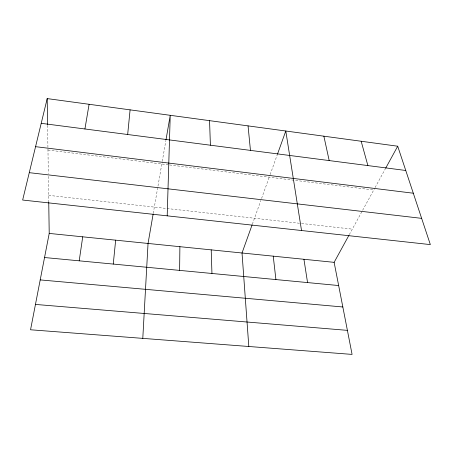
<?xml version="1.0" encoding="UTF-8"?>
<svg xmlns="http://www.w3.org/2000/svg" width="453" height="453" viewBox="0 0 453 453"><rect width="100%" height="100%" fill="white"/><g stroke="black" fill="none" stroke-linecap="round" stroke-linejoin="round"><path stroke-width="0.34" stroke-dasharray="2.27 1.7" d="M153.256 213.369L162.163 161.936M162.282 161.245L165.855 140.6M252.338 224.229L260.877 200.436M261.585 198.459L269.92 175.226M270.158 174.575L277.191 154.966M349.297 234.637L374.75 188.159M375.09 187.536L385.282 168.918M48.647 195.356L300.854 223.408M301.551 223.488L352.309 229.133M47.967 150.028L168.822 164.864M169.524 164.949L373.731 190.017M47.599 125.339L48.318 173.556M48.363 176.364L48.748 202.383"/><path stroke-width="0.68" d="M179.62 270.39L179.892 246.687M167.197 215.838L170.237 115.311L165.974 139.915M142.791 338.374L148.046 243.454L153.137 214.065M127.672 134.507L130.09 109.858M113.261 264.071L115.662 240.164M79.207 260.826L82.723 236.817M84.926 128.975L89.088 104.286M48.748 202.383L49.213 233.42L30.544 329.778L352.083 354.405L334.127 262.344L348.963 235.254M47.197 98.595L22.65 200.039L430.35 244.603L397.711 146.217L47.197 98.595L47.588 124.632M252.1 224.898L242.021 252.995L248.816 346.494M277.429 154.303L285.786 131.008L301.528 230.52M385.616 168.301L397.711 146.217M35.453 304.427L347.394 330.362M40.209 279.909L342.83 306.981M44.547 257.525L338.651 285.543M49.213 233.42L334.127 262.344M29.275 172.667L421.641 218.357M35.566 146.664L413.306 193.216M41.217 123.324L405.763 170.481M361.166 141.251L367.881 165.577M323.867 136.183L329.189 160.572M303.935 259.28L307.553 282.581M273.238 256.16L275.917 279.569M248.057 125.883L250.452 150.39M209.552 120.651L210.407 145.209M211.211 249.863L211.947 273.47"/></g></svg>
